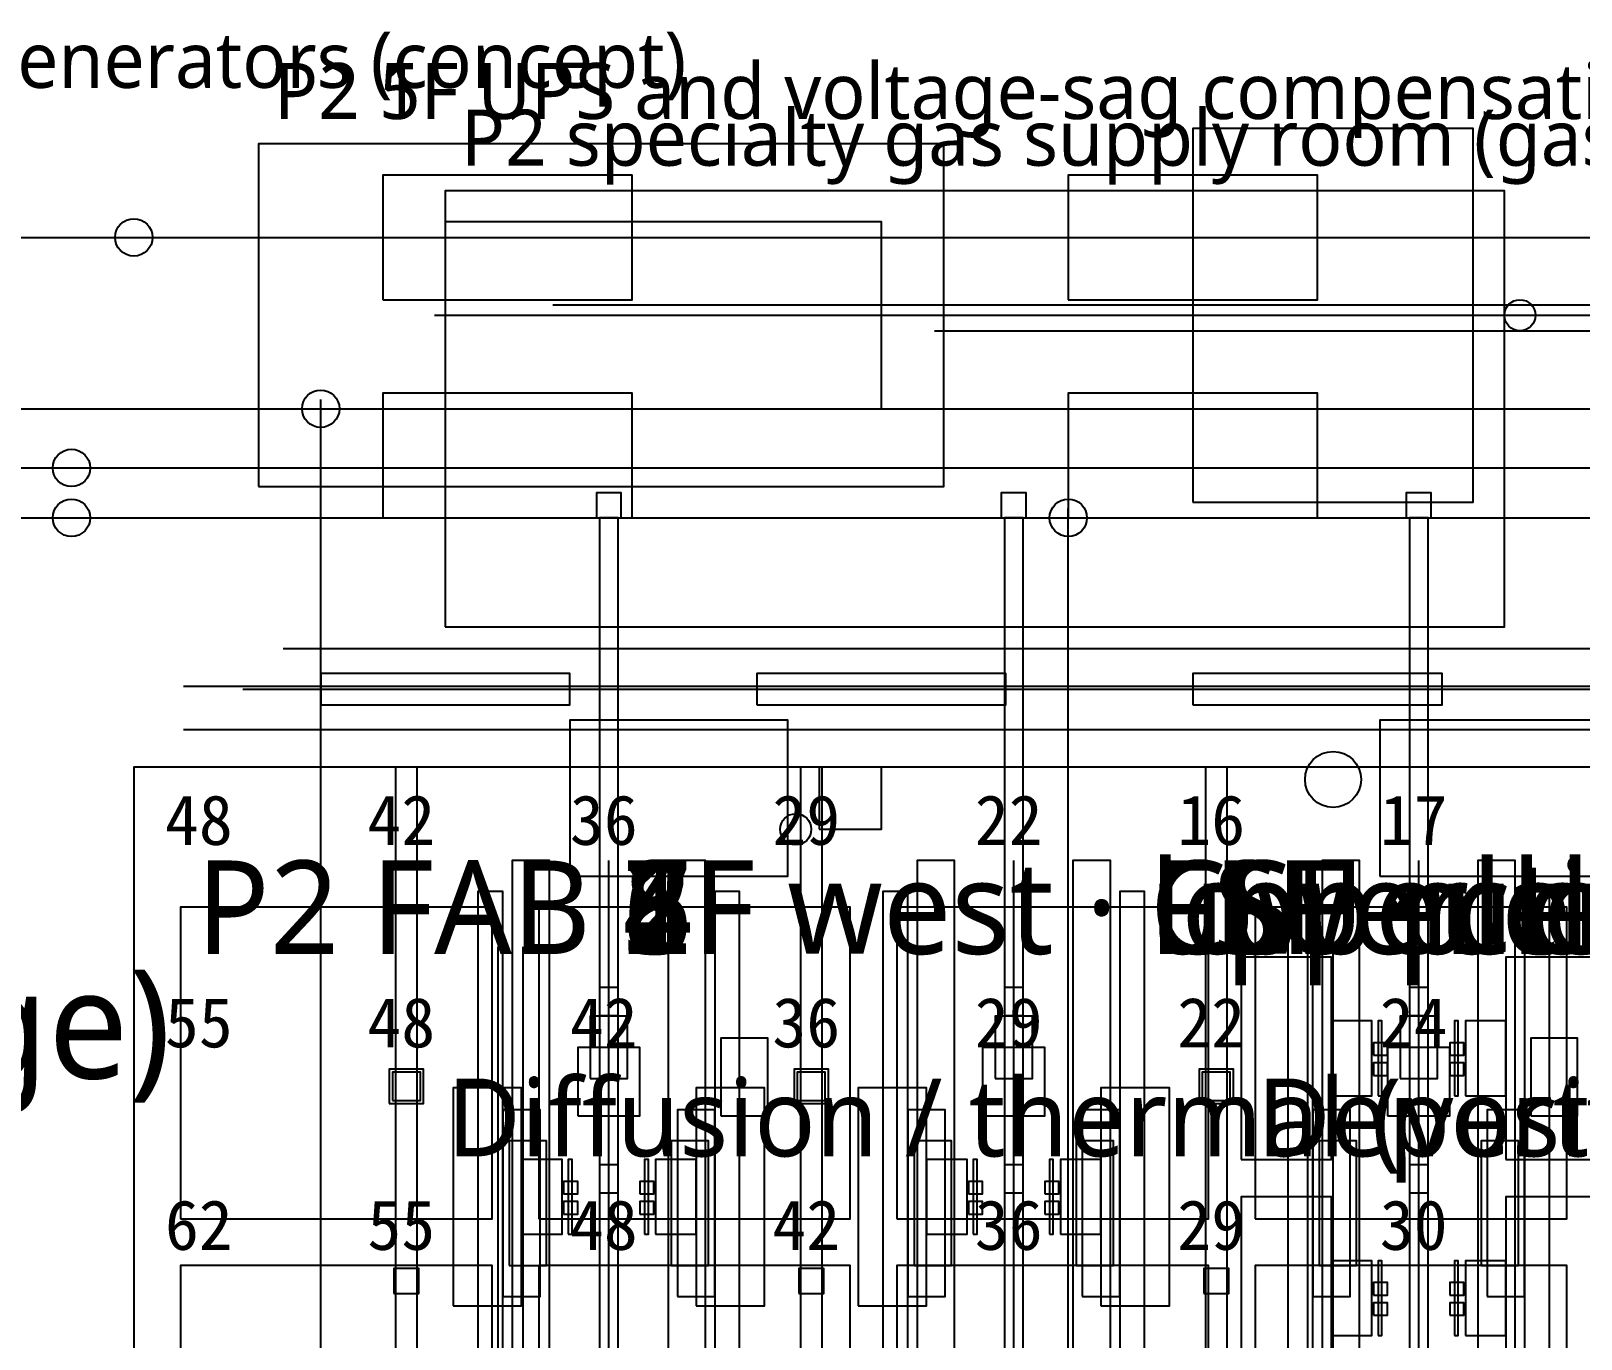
# Model space of a CAD drawing. Header units: metres. Extents: x -1640 to 1560, y -268 to 2338.
# Drawn here: x -286.3 to -236.54, y 1704.64 to 1746.63 of the extents above; entities that cross this region are included whole.
import ezdxf

# ---------------------------------------------------------------- set-up
doc = ezdxf.new("R2010")
doc.units = ezdxf.units.M
for name, color, linetype in [('1F_CHL', 4, 'Continuous'), ('1F_EHS_EXIT_DOOR_CONCEPT', 3, 'Continuous'), ('1F_EHS_EXTINGUISHER_HYDRANT_CABINET_CONCEPT', 1, 'Continuous'), ('1F_ELEC', 6, 'Continuous'), ('1F_PUMP', 2, 'Continuous'), ('1F_SCR', 3, 'Continuous'), ('1F_STRUCT_COLUMN', 8, 'Continuous'), ('1F_SUPPORT', 4, 'Continuous'), ('1F_TEXT', 7, 'Continuous'), ('1F_ZONE', 3, 'Continuous'), ('2F_CSF_LATERAL_RACK_CONCEPT', 9, 'Continuous'), ('2F_EHS_EXIT_DOOR_CONCEPT', 3, 'Continuous'), ('2F_EHS_EXTINGUISHER_HYDRANT_CABINET_CONCEPT', 1, 'Continuous'), ('2F_RFG', 5, 'Continuous'), ('2F_STRUCT_COLUMN', 8, 'Continuous'), ('2F_SUPPORT', 4, 'Continuous'), ('2F_TEXT', 7, 'Continuous'), ('2F_VMB', 6, 'Continuous'), ('2F_ZONE', 3, 'Continuous'), ('3F_CLEANROOM_OVERHEAD_PIPE_DUCT_CONCEPT', 9, 'Continuous'), ('3F_CVD', 3, 'Continuous'), ('3F_DIFF', 4, 'Continuous'), ('3F_EHS_EGRESS_DIST_M', 2, 'Continuous'), ('3F_EHS_EXIT_DOOR_CONCEPT', 3, 'Continuous'), ('3F_EHS_EXTINGUISHER_HYDRANT_CABINET_CONCEPT', 1, 'Continuous'), ('3F_FOUP', 5, 'Continuous'), ('3F_OHT', 9, 'Continuous'), ('3F_OHTV', 1, 'Continuous'), ('3F_STRUCT_COLUMN', 8, 'Continuous'), ('3F_SUPPORT', 4, 'Continuous'), ('3F_TBAR', 6, 'Continuous'), ('3F_TEXT', 7, 'Continuous'), ('3F_ZONE', 3, 'Continuous'), ('4F_DCC', 3, 'Continuous'), ('4F_FFU', 1, 'Continuous'), ('4F_MAU', 2, 'Continuous'), ('4F_STRUCT_PLENUM_TRUSS_CONCEPT', 9, 'Continuous'), ('4F_SUPPORT', 4, 'Continuous'), ('4F_TEXT', 7, 'Continuous'), ('4F_ZONE', 3, 'Continuous'), ('5F_CHL', 4, 'Continuous'), ('5F_EHS_EXIT_DOOR_CONCEPT', 3, 'Continuous'), ('5F_EHS_EXTINGUISHER_HYDRANT_CABINET_CONCEPT', 1, 'Continuous'), ('5F_ELEC', 6, 'Continuous'), ('5F_PUMP', 2, 'Continuous'), ('5F_SCR', 3, 'Continuous'), ('5F_STRUCT_COLUMN', 8, 'Continuous'), ('5F_SUPPORT', 4, 'Continuous'), ('5F_TEXT', 7, 'Continuous'), ('5F_ZONE', 3, 'Continuous'), ('6F_CSF_LATERAL_RACK_CONCEPT', 9, 'Continuous'), ('6F_EHS_EXIT_DOOR_CONCEPT', 3, 'Continuous'), ('6F_EHS_EXTINGUISHER_HYDRANT_CABINET_CONCEPT', 1, 'Continuous'), ('6F_RFG', 5, 'Continuous'), ('6F_STRUCT_COLUMN', 8, 'Continuous'), ('6F_SUPPORT', 4, 'Continuous'), ('6F_TEXT', 7, 'Continuous'), ('6F_VMB', 6, 'Continuous'), ('6F_ZONE', 3, 'Continuous'), ('7F_CLEANROOM_OVERHEAD_PIPE_DUCT_CONCEPT', 9, 'Continuous'), ('7F_CVD', 3, 'Continuous'), ('7F_DIFF', 4, 'Continuous'), ('7F_EHS_EGRESS_DIST_M', 2, 'Continuous'), ('7F_EHS_EXIT_DOOR_CONCEPT', 3, 'Continuous'), ('7F_EHS_EXTINGUISHER_HYDRANT_CABINET_CONCEPT', 1, 'Continuous'), ('7F_FOUP', 5, 'Continuous'), ('7F_OHT', 9, 'Continuous'), ('7F_OHTV', 1, 'Continuous'), ('7F_STRUCT_COLUMN', 8, 'Continuous'), ('7F_SUPPORT', 4, 'Continuous'), ('7F_TBAR', 6, 'Continuous'), ('7F_TEXT', 7, 'Continuous'), ('7F_ZONE', 3, 'Continuous'), ('8F_DCC', 3, 'Continuous'), ('8F_FFU', 1, 'Continuous'), ('8F_MAU', 2, 'Continuous'), ('8F_STRUCT_PLENUM_TRUSS_CONCEPT', 9, 'Continuous'), ('8F_SUPPORT', 4, 'Continuous'), ('8F_TEXT', 7, 'Continuous'), ('8F_ZONE', 3, 'Continuous'), ('EHS_TREATED_EXHAUST', 30, 'Continuous'), ('RF_RSC', 4, 'Continuous'), ('RF_STACK', 2, 'Continuous'), ('TEXT', 7, 'Continuous'), ('UTIL_CHW.R_CONCEPT', 2, 'Continuous'), ('UTIL_CHW.S_CONCEPT', 1, 'Continuous'), ('UTIL_ELEC.EMERG_CONCEPT', 4, 'Continuous'), ('UTIL_ELEC.EMERG_RISER', 4, 'Continuous'), ('UTIL_ELEC.LV_CONCEPT', 2, 'Continuous'), ('UTIL_ELEC.LV_RISER', 2, 'Continuous'), ('UTIL_ELEC.MV_CONCEPT', 1, 'Continuous'), ('UTIL_ELEC.MV_RISER', 1, 'Continuous'), ('UTIL_ELEC.UPS_CONCEPT', 3, 'Continuous'), ('UTIL_EXH.HEAT_CONCEPT', 1, 'Continuous'), ('UTIL_EXH.VOC_CONCEPT', 6, 'Continuous'), ('UTIL_GAS.BULK_CONCEPT', 2, 'Continuous'), ('UTIL_GAS.SPEC_CONCEPT', 3, 'Continuous'), ('UTIL_GAS.SPEC_RISER', 3, 'Continuous'), ('UTIL_HR_CONCEPT', 5, 'Continuous'), ('UTIL_PCW.R_CONCEPT', 1, 'Continuous'), ('UTIL_PCW.S_CONCEPT', 6, 'Continuous'), ('UTIL_PLANT', 2, 'Continuous'), ('UTIL_TEXT', 7, 'Continuous')]:
    doc.layers.add(name, color=color, linetype=linetype)
doc.styles.add('KO', font='malgun.ttf')

msp = doc.modelspace()

# ---------------------------------------------------------------- linework, layer by layer
at = {"layer": '1F_CHL'}
for points in [[(-264.15, 1711.8), (-262.65, 1711.8), (-262.65, 1714.3), (-264.15, 1714.3)], [(-238.15, 1711.8), (-236.65, 1711.8), (-236.65, 1714.3), (-238.15, 1714.3)]]:
    msp.add_lwpolyline(points, close=True, dxfattribs=at)
at = {"layer": '1F_EHS_EXIT_DOOR_CONCEPT'}
msp.add_circle((-244.5, 1722.6), 0.9, dxfattribs=at)
at = {"layer": '1F_EHS_EXTINGUISHER_HYDRANT_CABINET_CONCEPT'}
for centre in [(-238.5, 1737.5), (-261.75, 1721)]:
    msp.add_circle(centre, 0.5, dxfattribs=at)
at = {"layer": '1F_ELEC'}
for points in [[(-275, 1738), (-267, 1738), (-267, 1742), (-275, 1742)], [(-253, 1738), (-245, 1738), (-245, 1742), (-253, 1742)], [(-275, 1731), (-267, 1731), (-267, 1735), (-275, 1735)], [(-253, 1731), (-245, 1731), (-245, 1735), (-253, 1735)]]:
    msp.add_lwpolyline(points, close=True, dxfattribs=at)
at = {"layer": '1F_PUMP'}
for points in [[(-270.95, 1707), (-269.75, 1707), (-269.75, 1711), (-270.95, 1711)], [(-265.75, 1707), (-264.55, 1707), (-264.55, 1711), (-265.75, 1711)], [(-257.95, 1707), (-256.75, 1707), (-256.75, 1711), (-257.95, 1711)], [(-252.75, 1707), (-251.55, 1707), (-251.55, 1711), (-252.75, 1711)], [(-244.95, 1707), (-243.75, 1707), (-243.75, 1711), (-244.95, 1711)], [(-239.75, 1707), (-238.55, 1707), (-238.55, 1711), (-239.75, 1711)]]:
    msp.add_lwpolyline(points, close=True, dxfattribs=at)
at = {"layer": '1F_SCR'}
for points in [[(-268.75, 1711.8), (-266.75, 1711.8), (-266.75, 1714), (-268.75, 1714)], [(-255.75, 1711.8), (-253.75, 1711.8), (-253.75, 1714), (-255.75, 1714)], [(-242.75, 1711.8), (-240.75, 1711.8), (-240.75, 1714), (-242.75, 1714)]]:
    msp.add_lwpolyline(points, close=True, dxfattribs=at)
at = {"layer": '1F_STRUCT_COLUMN'}
for points in [[(-274.8, 1712.2), (-273.7, 1712.2), (-273.7, 1713.3), (-274.8, 1713.3)], [(-261.8, 1712.2), (-260.7, 1712.2), (-260.7, 1713.3), (-261.8, 1713.3)], [(-248.8, 1712.2), (-247.7, 1712.2), (-247.7, 1713.3), (-248.8, 1713.3)]]:
    msp.add_lwpolyline(points, close=True, dxfattribs=at)
at = {"layer": '1F_SUPPORT'}
msp.add_lwpolyline([(-249, 1731.5), (-240, 1731.5), (-240, 1743.5), (-249, 1743.5)], close=True, dxfattribs=at)
at = {"layer": '1F_ZONE'}
msp.add_lwpolyline([(-283, 1569), (-57.5, 1569), (-57.5, 1723), (-283, 1723)], close=True, dxfattribs=at)
at = {"layer": '2F_CSF_LATERAL_RACK_CONCEPT'}
for points in [[(-271.95, 1573), (-271.15, 1573), (-271.15, 1719), (-271.95, 1719)], [(-264.35, 1573), (-263.55, 1573), (-263.55, 1719), (-264.35, 1719)], [(-258.95, 1573), (-258.15, 1573), (-258.15, 1719), (-258.95, 1719)], [(-251.35, 1573), (-250.55, 1573), (-250.55, 1719), (-251.35, 1719)], [(-245.95, 1573), (-245.15, 1573), (-245.15, 1719), (-245.95, 1719)], [(-238.35, 1573), (-237.55, 1573), (-237.55, 1719), (-238.35, 1719)]]:
    msp.add_lwpolyline(points, close=True, dxfattribs=at)
at = {"layer": '2F_EHS_EXIT_DOOR_CONCEPT'}
msp.add_circle((-244.5, 1722.6), 0.9, dxfattribs=at)
at = {"layer": '2F_EHS_EXTINGUISHER_HYDRANT_CABINET_CONCEPT'}
msp.add_circle((-238.5, 1737.5), 0.5, dxfattribs=at)
at = {"layer": '2F_RFG'}
for points in [[(-271.15, 1706), (-269.95, 1706), (-269.95, 1712), (-271.15, 1712)], [(-265.55, 1706), (-264.35, 1706), (-264.35, 1712), (-265.55, 1712)], [(-258.15, 1706), (-256.95, 1706), (-256.95, 1712), (-258.15, 1712)], [(-252.55, 1706), (-251.35, 1706), (-251.35, 1712), (-252.55, 1712)], [(-245.15, 1706), (-243.95, 1706), (-243.95, 1712), (-245.15, 1712)], [(-239.55, 1706), (-238.35, 1706), (-238.35, 1712), (-239.55, 1712)]]:
    msp.add_lwpolyline(points, close=True, dxfattribs=at)
at = {"layer": '2F_STRUCT_COLUMN'}
for points in [[(-274.7, 1712.3), (-273.8, 1712.3), (-273.8, 1713.2), (-274.7, 1713.2)], [(-261.7, 1712.3), (-260.8, 1712.3), (-260.8, 1713.2), (-261.7, 1713.2)], [(-248.7, 1712.3), (-247.8, 1712.3), (-247.8, 1713.2), (-248.7, 1713.2)]]:
    msp.add_lwpolyline(points, close=True, dxfattribs=at)
at = {"layer": '2F_SUPPORT'}
msp.add_lwpolyline([(-249, 1731.5), (-240, 1731.5), (-240, 1743.5), (-249, 1743.5)], close=True, dxfattribs=at)
at = {"layer": '2F_VMB'}
for points in [[(-268.35, 1713), (-267.15, 1713), (-267.15, 1715), (-268.35, 1715)], [(-255.35, 1713), (-254.15, 1713), (-254.15, 1715), (-255.35, 1715)], [(-242.35, 1713), (-241.15, 1713), (-241.15, 1715), (-242.35, 1715)]]:
    msp.add_lwpolyline(points, close=True, dxfattribs=at)
at = {"layer": '2F_ZONE'}
msp.add_lwpolyline([(-283, 1569), (-57.5, 1569), (-57.5, 1723), (-283, 1723)], close=True, dxfattribs=at)
at = {"layer": '3F_CLEANROOM_OVERHEAD_PIPE_DUCT_CONCEPT'}
for points in [[(-270.85, 1572), (-269.65, 1572), (-269.65, 1720), (-270.85, 1720)], [(-265.85, 1572), (-264.65, 1572), (-264.65, 1720), (-265.85, 1720)], [(-257.85, 1572), (-256.65, 1572), (-256.65, 1720), (-257.85, 1720)], [(-252.85, 1572), (-251.65, 1572), (-251.65, 1720), (-252.85, 1720)], [(-244.85, 1572), (-243.65, 1572), (-243.65, 1720), (-244.85, 1720)], [(-239.85, 1572), (-238.65, 1572), (-238.65, 1720), (-239.85, 1720)]]:
    msp.add_lwpolyline(points, close=True, dxfattribs=at)
at = {"layer": '3F_CVD'}
for points in [[(-247.45, 1710.4), (-244.55, 1710.4), (-244.55, 1716.9), (-247.45, 1716.9)], [(-238.95, 1710.4), (-236.05, 1710.4), (-236.05, 1716.9), (-238.95, 1716.9)], [(-244.55, 1712.45), (-243.25, 1712.45), (-243.25, 1714.85), (-244.55, 1714.85)], [(-240.25, 1712.45), (-238.95, 1712.45), (-238.95, 1714.85), (-240.25, 1714.85)], [(-247.45, 1702.7), (-244.55, 1702.7), (-244.55, 1709.2), (-247.45, 1709.2)], [(-238.95, 1702.7), (-236.05, 1702.7), (-236.05, 1709.2), (-238.95, 1709.2)], [(-244.55, 1704.75), (-243.25, 1704.75), (-243.25, 1707.15), (-244.55, 1707.15)], [(-240.25, 1704.75), (-238.95, 1704.75), (-238.95, 1707.15), (-240.25, 1707.15)]]:
    msp.add_lwpolyline(points, close=True, dxfattribs=at)
at = {"layer": '3F_DIFF'}
for points in [[(-272.75, 1705.7), (-270.55, 1705.7), (-270.55, 1712.7), (-272.75, 1712.7)], [(-264.95, 1705.7), (-262.75, 1705.7), (-262.75, 1712.7), (-264.95, 1712.7)], [(-259.75, 1705.7), (-257.55, 1705.7), (-257.55, 1712.7), (-259.75, 1712.7)], [(-251.95, 1705.7), (-249.75, 1705.7), (-249.75, 1712.7), (-251.95, 1712.7)], [(-270.55, 1708), (-269.25, 1708), (-269.25, 1710.4), (-270.55, 1710.4)], [(-266.25, 1708), (-264.95, 1708), (-264.95, 1710.4), (-266.25, 1710.4)], [(-257.55, 1708), (-256.25, 1708), (-256.25, 1710.4), (-257.55, 1710.4)], [(-253.25, 1708), (-251.95, 1708), (-251.95, 1710.4), (-253.25, 1710.4)]]:
    msp.add_lwpolyline(points, close=True, dxfattribs=at)
at = {"layer": '3F_EHS_EXIT_DOOR_CONCEPT'}
msp.add_circle((-244.5, 1722.6), 0.9, dxfattribs=at)
at = {"layer": '3F_EHS_EXTINGUISHER_HYDRANT_CABINET_CONCEPT'}
msp.add_circle((-238.5, 1737.5), 0.5, dxfattribs=at)
at = {"layer": '3F_FOUP'}
for points in [[(-243.2, 1713.75), (-242.75, 1713.75), (-242.75, 1714.15), (-243.2, 1714.15)], [(-240.75, 1713.75), (-240.3, 1713.75), (-240.3, 1714.15), (-240.75, 1714.15)], [(-243.2, 1713.1), (-242.75, 1713.1), (-242.75, 1713.5), (-243.2, 1713.5)], [(-240.75, 1713.1), (-240.3, 1713.1), (-240.3, 1713.5), (-240.75, 1713.5)], [(-269.2, 1709.3), (-268.75, 1709.3), (-268.75, 1709.7), (-269.2, 1709.7)], [(-266.75, 1709.3), (-266.3, 1709.3), (-266.3, 1709.7), (-266.75, 1709.7)], [(-256.2, 1709.3), (-255.75, 1709.3), (-255.75, 1709.7), (-256.2, 1709.7)], [(-253.75, 1709.3), (-253.3, 1709.3), (-253.3, 1709.7), (-253.75, 1709.7)], [(-269.2, 1708.65), (-268.75, 1708.65), (-268.75, 1709.05), (-269.2, 1709.05)], [(-266.75, 1708.65), (-266.3, 1708.65), (-266.3, 1709.05), (-266.75, 1709.05)], [(-256.2, 1708.65), (-255.75, 1708.65), (-255.75, 1709.05), (-256.2, 1709.05)], [(-253.75, 1708.65), (-253.3, 1708.65), (-253.3, 1709.05), (-253.75, 1709.05)], [(-243.2, 1706.05), (-242.75, 1706.05), (-242.75, 1706.45), (-243.2, 1706.45)], [(-240.75, 1706.05), (-240.3, 1706.05), (-240.3, 1706.45), (-240.75, 1706.45)], [(-243.2, 1705.4), (-242.75, 1705.4), (-242.75, 1705.8), (-243.2, 1705.8)], [(-240.75, 1705.4), (-240.3, 1705.4), (-240.3, 1705.8), (-240.75, 1705.8)]]:
    msp.add_lwpolyline(points, close=True, dxfattribs=at)
at = {"layer": '3F_OHT'}
for p, q in [((-267.75, 1650), (-267.75, 1720)), ((-254.75, 1650), (-254.75, 1720)), ((-241.75, 1650), (-241.75, 1720))]:
    msp.add_line(p, q, dxfattribs=at)
at = {"layer": '3F_OHTV'}
for points in [[(-268.05, 1715.02), (-267.45, 1715.02), (-267.45, 1715.92), (-268.05, 1715.92)], [(-255.05, 1715.02), (-254.45, 1715.02), (-254.45, 1715.92), (-255.05, 1715.92)], [(-242.05, 1715.02), (-241.45, 1715.02), (-241.45, 1715.92), (-242.05, 1715.92)], [(-268.05, 1709.33), (-267.45, 1709.33), (-267.45, 1710.23), (-268.05, 1710.23)], [(-255.05, 1709.33), (-254.45, 1709.33), (-254.45, 1710.23), (-255.05, 1710.23)], [(-242.05, 1709.33), (-241.45, 1709.33), (-241.45, 1710.23), (-242.05, 1710.23)]]:
    msp.add_lwpolyline(points, close=True, dxfattribs=at)
at = {"layer": '3F_STRUCT_COLUMN'}
for points in [[(-274.65, 1706.1), (-273.85, 1706.1), (-273.85, 1706.9), (-274.65, 1706.9)], [(-261.65, 1706.1), (-260.85, 1706.1), (-260.85, 1706.9), (-261.65, 1706.9)], [(-248.65, 1706.1), (-247.85, 1706.1), (-247.85, 1706.9), (-248.65, 1706.9)]]:
    msp.add_lwpolyline(points, close=True, dxfattribs=at)
at = {"layer": '3F_SUPPORT'}
msp.add_lwpolyline([(-249, 1731.5), (-240, 1731.5), (-240, 1743.5), (-249, 1743.5)], close=True, dxfattribs=at)
at = {"layer": '3F_TBAR'}
for points in [[(-243.05, 1712.45), (-242.93, 1712.45), (-242.93, 1714.85), (-243.05, 1714.85)], [(-240.6, 1712.45), (-240.48, 1712.45), (-240.48, 1714.85), (-240.6, 1714.85)], [(-269.05, 1708), (-268.93, 1708), (-268.93, 1710.4), (-269.05, 1710.4)], [(-266.6, 1708), (-266.48, 1708), (-266.48, 1710.4), (-266.6, 1710.4)], [(-256.05, 1708), (-255.93, 1708), (-255.93, 1710.4), (-256.05, 1710.4)], [(-253.6, 1708), (-253.48, 1708), (-253.48, 1710.4), (-253.6, 1710.4)], [(-243.05, 1704.75), (-242.93, 1704.75), (-242.93, 1707.15), (-243.05, 1707.15)], [(-240.6, 1704.75), (-240.48, 1704.75), (-240.48, 1707.15), (-240.6, 1707.15)]]:
    msp.add_lwpolyline(points, close=True, dxfattribs=at)
at = {"layer": '3F_ZONE'}
msp.add_lwpolyline([(-283, 1569), (-57.5, 1569), (-57.5, 1723), (-283, 1723)], close=True, dxfattribs=at)
at = {"layer": '4F_DCC'}
for points in [[(-277, 1725), (-269, 1725), (-269, 1726), (-277, 1726)], [(-263, 1725), (-255, 1725), (-255, 1726), (-263, 1726)], [(-249, 1725), (-241, 1725), (-241, 1726), (-249, 1726)]]:
    msp.add_lwpolyline(points, close=True, dxfattribs=at)
at = {"layer": '4F_FFU'}
for points in [[(-281.5, 1708.5), (-271.5, 1708.5), (-271.5, 1718.5), (-281.5, 1718.5)], [(-270, 1708.5), (-260, 1708.5), (-260, 1718.5), (-270, 1718.5)], [(-258.5, 1708.5), (-248.5, 1708.5), (-248.5, 1718.5), (-258.5, 1718.5)], [(-247, 1708.5), (-237, 1708.5), (-237, 1718.5), (-247, 1718.5)], [(-281.5, 1697), (-271.5, 1697), (-271.5, 1707), (-281.5, 1707)], [(-270, 1697), (-260, 1697), (-260, 1707), (-270, 1707)], [(-258.5, 1697), (-248.5, 1697), (-248.5, 1707), (-258.5, 1707)], [(-247, 1697), (-237, 1697), (-237, 1707), (-247, 1707)]]:
    msp.add_lwpolyline(points, close=True, dxfattribs=at)
at = {"layer": '4F_MAU'}
msp.add_lwpolyline([(-273, 1734.5), (-259, 1734.5), (-259, 1740.5), (-273, 1740.5)], close=True, dxfattribs=at)
at = {"layer": '4F_STRUCT_PLENUM_TRUSS_CONCEPT'}
for points in [[(-274.6, 1569), (-273.9, 1569), (-273.9, 1723), (-274.6, 1723)], [(-261.6, 1569), (-260.9, 1569), (-260.9, 1723), (-261.6, 1723)], [(-248.6, 1569), (-247.9, 1569), (-247.9, 1723), (-248.6, 1723)]]:
    msp.add_lwpolyline(points, close=True, dxfattribs=at)
at = {"layer": '4F_SUPPORT'}
msp.add_lwpolyline([(-249, 1731.5), (-240, 1731.5), (-240, 1743.5), (-249, 1743.5)], close=True, dxfattribs=at)
at = {"layer": '4F_ZONE'}
msp.add_lwpolyline([(-283, 1569), (-57.5, 1569), (-57.5, 1723), (-283, 1723)], close=True, dxfattribs=at)
at = {"layer": '5F_CHL'}
for points in [[(-264.15, 1711.8), (-262.65, 1711.8), (-262.65, 1714.3), (-264.15, 1714.3)], [(-238.15, 1711.8), (-236.65, 1711.8), (-236.65, 1714.3), (-238.15, 1714.3)]]:
    msp.add_lwpolyline(points, close=True, dxfattribs=at)
at = {"layer": '5F_EHS_EXIT_DOOR_CONCEPT'}
msp.add_circle((-244.5, 1722.6), 0.9, dxfattribs=at)
at = {"layer": '5F_EHS_EXTINGUISHER_HYDRANT_CABINET_CONCEPT'}
for centre in [(-238.5, 1737.5), (-261.75, 1721)]:
    msp.add_circle(centre, 0.5, dxfattribs=at)
at = {"layer": '5F_ELEC'}
for points in [[(-275, 1738), (-267, 1738), (-267, 1742), (-275, 1742)], [(-253, 1738), (-245, 1738), (-245, 1742), (-253, 1742)], [(-275, 1731), (-267, 1731), (-267, 1735), (-275, 1735)], [(-253, 1731), (-245, 1731), (-245, 1735), (-253, 1735)]]:
    msp.add_lwpolyline(points, close=True, dxfattribs=at)
at = {"layer": '5F_PUMP'}
for points in [[(-270.95, 1707), (-269.75, 1707), (-269.75, 1711), (-270.95, 1711)], [(-265.75, 1707), (-264.55, 1707), (-264.55, 1711), (-265.75, 1711)], [(-257.95, 1707), (-256.75, 1707), (-256.75, 1711), (-257.95, 1711)], [(-252.75, 1707), (-251.55, 1707), (-251.55, 1711), (-252.75, 1711)], [(-244.95, 1707), (-243.75, 1707), (-243.75, 1711), (-244.95, 1711)], [(-239.75, 1707), (-238.55, 1707), (-238.55, 1711), (-239.75, 1711)]]:
    msp.add_lwpolyline(points, close=True, dxfattribs=at)
at = {"layer": '5F_SCR'}
for points in [[(-268.75, 1711.8), (-266.75, 1711.8), (-266.75, 1714), (-268.75, 1714)], [(-255.75, 1711.8), (-253.75, 1711.8), (-253.75, 1714), (-255.75, 1714)], [(-242.75, 1711.8), (-240.75, 1711.8), (-240.75, 1714), (-242.75, 1714)]]:
    msp.add_lwpolyline(points, close=True, dxfattribs=at)
at = {"layer": '5F_STRUCT_COLUMN'}
for points in [[(-274.8, 1712.2), (-273.7, 1712.2), (-273.7, 1713.3), (-274.8, 1713.3)], [(-261.8, 1712.2), (-260.7, 1712.2), (-260.7, 1713.3), (-261.8, 1713.3)], [(-248.8, 1712.2), (-247.7, 1712.2), (-247.7, 1713.3), (-248.8, 1713.3)]]:
    msp.add_lwpolyline(points, close=True, dxfattribs=at)
at = {"layer": '5F_SUPPORT'}
msp.add_lwpolyline([(-249, 1731.5), (-240, 1731.5), (-240, 1743.5), (-249, 1743.5)], close=True, dxfattribs=at)
at = {"layer": '5F_ZONE'}
msp.add_lwpolyline([(-283, 1569), (-57.5, 1569), (-57.5, 1723), (-283, 1723)], close=True, dxfattribs=at)
at = {"layer": '6F_CSF_LATERAL_RACK_CONCEPT'}
for points in [[(-271.95, 1573), (-271.15, 1573), (-271.15, 1719), (-271.95, 1719)], [(-264.35, 1573), (-263.55, 1573), (-263.55, 1719), (-264.35, 1719)], [(-258.95, 1573), (-258.15, 1573), (-258.15, 1719), (-258.95, 1719)], [(-251.35, 1573), (-250.55, 1573), (-250.55, 1719), (-251.35, 1719)], [(-245.95, 1573), (-245.15, 1573), (-245.15, 1719), (-245.95, 1719)], [(-238.35, 1573), (-237.55, 1573), (-237.55, 1719), (-238.35, 1719)]]:
    msp.add_lwpolyline(points, close=True, dxfattribs=at)
at = {"layer": '6F_EHS_EXIT_DOOR_CONCEPT'}
msp.add_circle((-244.5, 1722.6), 0.9, dxfattribs=at)
at = {"layer": '6F_EHS_EXTINGUISHER_HYDRANT_CABINET_CONCEPT'}
msp.add_circle((-238.5, 1737.5), 0.5, dxfattribs=at)
at = {"layer": '6F_RFG'}
for points in [[(-271.15, 1706), (-269.95, 1706), (-269.95, 1712), (-271.15, 1712)], [(-265.55, 1706), (-264.35, 1706), (-264.35, 1712), (-265.55, 1712)], [(-258.15, 1706), (-256.95, 1706), (-256.95, 1712), (-258.15, 1712)], [(-252.55, 1706), (-251.35, 1706), (-251.35, 1712), (-252.55, 1712)], [(-245.15, 1706), (-243.95, 1706), (-243.95, 1712), (-245.15, 1712)], [(-239.55, 1706), (-238.35, 1706), (-238.35, 1712), (-239.55, 1712)]]:
    msp.add_lwpolyline(points, close=True, dxfattribs=at)
at = {"layer": '6F_STRUCT_COLUMN'}
for points in [[(-274.7, 1712.3), (-273.8, 1712.3), (-273.8, 1713.2), (-274.7, 1713.2)], [(-261.7, 1712.3), (-260.8, 1712.3), (-260.8, 1713.2), (-261.7, 1713.2)], [(-248.7, 1712.3), (-247.8, 1712.3), (-247.8, 1713.2), (-248.7, 1713.2)]]:
    msp.add_lwpolyline(points, close=True, dxfattribs=at)
at = {"layer": '6F_SUPPORT'}
msp.add_lwpolyline([(-249, 1731.5), (-240, 1731.5), (-240, 1743.5), (-249, 1743.5)], close=True, dxfattribs=at)
at = {"layer": '6F_VMB'}
for points in [[(-268.35, 1713), (-267.15, 1713), (-267.15, 1715), (-268.35, 1715)], [(-255.35, 1713), (-254.15, 1713), (-254.15, 1715), (-255.35, 1715)], [(-242.35, 1713), (-241.15, 1713), (-241.15, 1715), (-242.35, 1715)]]:
    msp.add_lwpolyline(points, close=True, dxfattribs=at)
at = {"layer": '6F_ZONE'}
msp.add_lwpolyline([(-283, 1569), (-57.5, 1569), (-57.5, 1723), (-283, 1723)], close=True, dxfattribs=at)
at = {"layer": '7F_CLEANROOM_OVERHEAD_PIPE_DUCT_CONCEPT'}
for points in [[(-270.85, 1572), (-269.65, 1572), (-269.65, 1720), (-270.85, 1720)], [(-265.85, 1572), (-264.65, 1572), (-264.65, 1720), (-265.85, 1720)], [(-257.85, 1572), (-256.65, 1572), (-256.65, 1720), (-257.85, 1720)], [(-252.85, 1572), (-251.65, 1572), (-251.65, 1720), (-252.85, 1720)], [(-244.85, 1572), (-243.65, 1572), (-243.65, 1720), (-244.85, 1720)], [(-239.85, 1572), (-238.65, 1572), (-238.65, 1720), (-239.85, 1720)]]:
    msp.add_lwpolyline(points, close=True, dxfattribs=at)
at = {"layer": '7F_CVD'}
for points in [[(-247.45, 1710.4), (-244.55, 1710.4), (-244.55, 1716.9), (-247.45, 1716.9)], [(-238.95, 1710.4), (-236.05, 1710.4), (-236.05, 1716.9), (-238.95, 1716.9)], [(-244.55, 1712.45), (-243.25, 1712.45), (-243.25, 1714.85), (-244.55, 1714.85)], [(-240.25, 1712.45), (-238.95, 1712.45), (-238.95, 1714.85), (-240.25, 1714.85)], [(-247.45, 1702.7), (-244.55, 1702.7), (-244.55, 1709.2), (-247.45, 1709.2)], [(-238.95, 1702.7), (-236.05, 1702.7), (-236.05, 1709.2), (-238.95, 1709.2)], [(-244.55, 1704.75), (-243.25, 1704.75), (-243.25, 1707.15), (-244.55, 1707.15)], [(-240.25, 1704.75), (-238.95, 1704.75), (-238.95, 1707.15), (-240.25, 1707.15)]]:
    msp.add_lwpolyline(points, close=True, dxfattribs=at)
at = {"layer": '7F_DIFF'}
for points in [[(-272.75, 1705.7), (-270.55, 1705.7), (-270.55, 1712.7), (-272.75, 1712.7)], [(-264.95, 1705.7), (-262.75, 1705.7), (-262.75, 1712.7), (-264.95, 1712.7)], [(-259.75, 1705.7), (-257.55, 1705.7), (-257.55, 1712.7), (-259.75, 1712.7)], [(-251.95, 1705.7), (-249.75, 1705.7), (-249.75, 1712.7), (-251.95, 1712.7)], [(-270.55, 1708), (-269.25, 1708), (-269.25, 1710.4), (-270.55, 1710.4)], [(-266.25, 1708), (-264.95, 1708), (-264.95, 1710.4), (-266.25, 1710.4)], [(-257.55, 1708), (-256.25, 1708), (-256.25, 1710.4), (-257.55, 1710.4)], [(-253.25, 1708), (-251.95, 1708), (-251.95, 1710.4), (-253.25, 1710.4)]]:
    msp.add_lwpolyline(points, close=True, dxfattribs=at)
at = {"layer": '7F_EHS_EXIT_DOOR_CONCEPT'}
msp.add_circle((-244.5, 1722.6), 0.9, dxfattribs=at)
at = {"layer": '7F_EHS_EXTINGUISHER_HYDRANT_CABINET_CONCEPT'}
msp.add_circle((-238.5, 1737.5), 0.5, dxfattribs=at)
at = {"layer": '7F_FOUP'}
for points in [[(-243.2, 1713.75), (-242.75, 1713.75), (-242.75, 1714.15), (-243.2, 1714.15)], [(-240.75, 1713.75), (-240.3, 1713.75), (-240.3, 1714.15), (-240.75, 1714.15)], [(-243.2, 1713.1), (-242.75, 1713.1), (-242.75, 1713.5), (-243.2, 1713.5)], [(-240.75, 1713.1), (-240.3, 1713.1), (-240.3, 1713.5), (-240.75, 1713.5)], [(-269.2, 1709.3), (-268.75, 1709.3), (-268.75, 1709.7), (-269.2, 1709.7)], [(-266.75, 1709.3), (-266.3, 1709.3), (-266.3, 1709.7), (-266.75, 1709.7)], [(-256.2, 1709.3), (-255.75, 1709.3), (-255.75, 1709.7), (-256.2, 1709.7)], [(-253.75, 1709.3), (-253.3, 1709.3), (-253.3, 1709.7), (-253.75, 1709.7)], [(-269.2, 1708.65), (-268.75, 1708.65), (-268.75, 1709.05), (-269.2, 1709.05)], [(-266.75, 1708.65), (-266.3, 1708.65), (-266.3, 1709.05), (-266.75, 1709.05)], [(-256.2, 1708.65), (-255.75, 1708.65), (-255.75, 1709.05), (-256.2, 1709.05)], [(-253.75, 1708.65), (-253.3, 1708.65), (-253.3, 1709.05), (-253.75, 1709.05)], [(-243.2, 1706.05), (-242.75, 1706.05), (-242.75, 1706.45), (-243.2, 1706.45)], [(-240.75, 1706.05), (-240.3, 1706.05), (-240.3, 1706.45), (-240.75, 1706.45)], [(-243.2, 1705.4), (-242.75, 1705.4), (-242.75, 1705.8), (-243.2, 1705.8)], [(-240.75, 1705.4), (-240.3, 1705.4), (-240.3, 1705.8), (-240.75, 1705.8)]]:
    msp.add_lwpolyline(points, close=True, dxfattribs=at)
at = {"layer": '7F_OHT'}
for p, q in [((-267.75, 1650), (-267.75, 1720)), ((-254.75, 1650), (-254.75, 1720)), ((-241.75, 1650), (-241.75, 1720))]:
    msp.add_line(p, q, dxfattribs=at)
at = {"layer": '7F_OHTV'}
for points in [[(-268.05, 1715.02), (-267.45, 1715.02), (-267.45, 1715.92), (-268.05, 1715.92)], [(-255.05, 1715.02), (-254.45, 1715.02), (-254.45, 1715.92), (-255.05, 1715.92)], [(-242.05, 1715.02), (-241.45, 1715.02), (-241.45, 1715.92), (-242.05, 1715.92)], [(-268.05, 1709.33), (-267.45, 1709.33), (-267.45, 1710.23), (-268.05, 1710.23)], [(-255.05, 1709.33), (-254.45, 1709.33), (-254.45, 1710.23), (-255.05, 1710.23)], [(-242.05, 1709.33), (-241.45, 1709.33), (-241.45, 1710.23), (-242.05, 1710.23)]]:
    msp.add_lwpolyline(points, close=True, dxfattribs=at)
at = {"layer": '7F_STRUCT_COLUMN'}
for points in [[(-274.65, 1706.1), (-273.85, 1706.1), (-273.85, 1706.9), (-274.65, 1706.9)], [(-261.65, 1706.1), (-260.85, 1706.1), (-260.85, 1706.9), (-261.65, 1706.9)], [(-248.65, 1706.1), (-247.85, 1706.1), (-247.85, 1706.9), (-248.65, 1706.9)]]:
    msp.add_lwpolyline(points, close=True, dxfattribs=at)
at = {"layer": '7F_SUPPORT'}
msp.add_lwpolyline([(-249, 1731.5), (-240, 1731.5), (-240, 1743.5), (-249, 1743.5)], close=True, dxfattribs=at)
at = {"layer": '7F_TBAR'}
for points in [[(-243.05, 1712.45), (-242.93, 1712.45), (-242.93, 1714.85), (-243.05, 1714.85)], [(-240.6, 1712.45), (-240.48, 1712.45), (-240.48, 1714.85), (-240.6, 1714.85)], [(-269.05, 1708), (-268.93, 1708), (-268.93, 1710.4), (-269.05, 1710.4)], [(-266.6, 1708), (-266.48, 1708), (-266.48, 1710.4), (-266.6, 1710.4)], [(-256.05, 1708), (-255.93, 1708), (-255.93, 1710.4), (-256.05, 1710.4)], [(-253.6, 1708), (-253.48, 1708), (-253.48, 1710.4), (-253.6, 1710.4)], [(-243.05, 1704.75), (-242.93, 1704.75), (-242.93, 1707.15), (-243.05, 1707.15)], [(-240.6, 1704.75), (-240.48, 1704.75), (-240.48, 1707.15), (-240.6, 1707.15)]]:
    msp.add_lwpolyline(points, close=True, dxfattribs=at)
at = {"layer": '7F_ZONE'}
msp.add_lwpolyline([(-283, 1569), (-57.5, 1569), (-57.5, 1723), (-283, 1723)], close=True, dxfattribs=at)
at = {"layer": '8F_DCC'}
for points in [[(-277, 1725), (-269, 1725), (-269, 1726), (-277, 1726)], [(-263, 1725), (-255, 1725), (-255, 1726), (-263, 1726)], [(-249, 1725), (-241, 1725), (-241, 1726), (-249, 1726)]]:
    msp.add_lwpolyline(points, close=True, dxfattribs=at)
at = {"layer": '8F_FFU'}
for points in [[(-281.5, 1708.5), (-271.5, 1708.5), (-271.5, 1718.5), (-281.5, 1718.5)], [(-270, 1708.5), (-260, 1708.5), (-260, 1718.5), (-270, 1718.5)], [(-258.5, 1708.5), (-248.5, 1708.5), (-248.5, 1718.5), (-258.5, 1718.5)], [(-247, 1708.5), (-237, 1708.5), (-237, 1718.5), (-247, 1718.5)], [(-281.5, 1697), (-271.5, 1697), (-271.5, 1707), (-281.5, 1707)], [(-270, 1697), (-260, 1697), (-260, 1707), (-270, 1707)], [(-258.5, 1697), (-248.5, 1697), (-248.5, 1707), (-258.5, 1707)], [(-247, 1697), (-237, 1697), (-237, 1707), (-247, 1707)]]:
    msp.add_lwpolyline(points, close=True, dxfattribs=at)
at = {"layer": '8F_MAU'}
msp.add_lwpolyline([(-273, 1734.5), (-259, 1734.5), (-259, 1740.5), (-273, 1740.5)], close=True, dxfattribs=at)
at = {"layer": '8F_STRUCT_PLENUM_TRUSS_CONCEPT'}
for points in [[(-274.6, 1569), (-273.9, 1569), (-273.9, 1723), (-274.6, 1723)], [(-261.6, 1569), (-260.9, 1569), (-260.9, 1723), (-261.6, 1723)], [(-248.6, 1569), (-247.9, 1569), (-247.9, 1723), (-248.6, 1723)]]:
    msp.add_lwpolyline(points, close=True, dxfattribs=at)
at = {"layer": '8F_SUPPORT'}
msp.add_lwpolyline([(-249, 1731.5), (-240, 1731.5), (-240, 1743.5), (-249, 1743.5)], close=True, dxfattribs=at)
at = {"layer": '8F_ZONE'}
msp.add_lwpolyline([(-283, 1569), (-57.5, 1569), (-57.5, 1723), (-283, 1723)], close=True, dxfattribs=at)
at = {"layer": 'EHS_TREATED_EXHAUST'}
for points in [[(-268.15, 1731), (-267.35, 1731), (-267.35, 1731.8), (-268.15, 1731.8)], [(-268.15, 1731), (-267.35, 1731), (-267.35, 1731.8), (-268.15, 1731.8)], [(-255.15, 1731), (-254.35, 1731), (-254.35, 1731.8), (-255.15, 1731.8)], [(-255.15, 1731), (-254.35, 1731), (-254.35, 1731.8), (-255.15, 1731.8)], [(-242.15, 1731), (-241.35, 1731), (-241.35, 1731.8), (-242.15, 1731.8)], [(-242.15, 1731), (-241.35, 1731), (-241.35, 1731.8), (-242.15, 1731.8)], [(-268.05, 1573), (-267.45, 1573), (-267.45, 1731), (-268.05, 1731)], [(-268.05, 1573), (-267.45, 1573), (-267.45, 1731), (-268.05, 1731)], [(-255.05, 1573), (-254.45, 1573), (-254.45, 1731), (-255.05, 1731)], [(-255.05, 1573), (-254.45, 1573), (-254.45, 1731), (-255.05, 1731)], [(-242.05, 1573), (-241.45, 1573), (-241.45, 1731), (-242.05, 1731)], [(-242.05, 1573), (-241.45, 1573), (-241.45, 1731), (-242.05, 1731)]]:
    msp.add_lwpolyline(points, close=True, dxfattribs=at)
at = {"layer": 'RF_RSC'}
for points in [[(-269, 1719.5), (-262, 1719.5), (-262, 1724.5), (-269, 1724.5)], [(-243, 1719.5), (-236, 1719.5), (-236, 1724.5), (-243, 1724.5)]]:
    msp.add_lwpolyline(points, close=True, dxfattribs=at)
at = {"layer": 'RF_STACK'}
msp.add_lwpolyline([(-261, 1721), (-259, 1721), (-259, 1723), (-261, 1723)], close=True, dxfattribs=at)
at = {"layer": 'UTIL_CHW.R_CONCEPT'}
msp.add_line((-278.2, 1726.8), (189.8, 1726.8), dxfattribs=at)
msp.add_line((-278.2, 1726.8), (189.8, 1726.8), dxfattribs=at)
at = {"layer": 'UTIL_CHW.S_CONCEPT'}
msp.add_line((-279.5, 1725.5), (188.5, 1725.5), dxfattribs=at)
msp.add_line((-279.5, 1725.5), (188.5, 1725.5), dxfattribs=at)
at = {"layer": 'UTIL_ELEC.EMERG_CONCEPT'}
for p in [(-287.3, 1740), (-283.3, 1740)]:
    msp.add_line(p, (186.3, 1740), dxfattribs=at)
at = {"layer": 'UTIL_ELEC.EMERG_RISER'}
msp.add_circle((-283, 1740), 0.6, dxfattribs=at)
at = {"layer": 'UTIL_ELEC.LV_CONCEPT'}
msp.add_line((-253, 1574.7), (-253, 1731.3), dxfattribs=at)
msp.add_line((-253, 1574.7), (-253, 1731.3), dxfattribs=at)
at = {"layer": 'UTIL_ELEC.LV_RISER'}
msp.add_circle((-253, 1731), 0.6, dxfattribs=at)
msp.add_circle((-253, 1731), 0.6, dxfattribs=at)
at = {"layer": 'UTIL_ELEC.MV_CONCEPT'}
for p, q in [((-320.05, 1732.6), (-284.55, 1732.6)), ((-285.4, 1732.6), (186.4, 1732.6)), ((-285.4, 1732.6), (186.4, 1732.6)), ((-318.25, 1731), (-284.55, 1731)), ((-285.4, 1731), (186.4, 1731)), ((-285.4, 1731), (186.4, 1731))]:
    msp.add_line(p, q, dxfattribs=at)
at = {"layer": 'UTIL_ELEC.MV_RISER'}
for centre in [(-285, 1732.6), (-285, 1731)]:
    msp.add_circle(centre, 0.6, dxfattribs=at)
at = {"layer": 'UTIL_ELEC.UPS_CONCEPT'}
msp.add_line((-257.3, 1737), (186.3, 1737), dxfattribs=at)
msp.add_line((-257.3, 1737), (186.3, 1737), dxfattribs=at)
at = {"layer": 'UTIL_EXH.HEAT_CONCEPT'}
for p, q in [((-269.55, 1737.84), (197.55, 1737.84)), ((-281.4, 1725.6), (190.4, 1725.6)), ((-281.4, 1725.6), (190.4, 1725.6))]:
    msp.add_line(p, q, dxfattribs=at)
at = {"layer": 'UTIL_EXH.VOC_CONCEPT'}
for p, q in [((-269.55, 1740), (197.55, 1740)), ((-281.4, 1724.2), (190.4, 1724.2)), ((-281.4, 1724.2), (190.4, 1724.2))]:
    msp.add_line(p, q, dxfattribs=at)
at = {"layer": 'UTIL_GAS.BULK_CONCEPT'}
msp.add_line((-316.4, 1734.5), (-54.1, 1734.5), dxfattribs=at)
at = {"layer": 'UTIL_GAS.SPEC_CONCEPT'}
msp.add_line((-277, 1588.7), (-277, 1734.8), dxfattribs=at)
msp.add_line((-277, 1588.7), (-277, 1734.8), dxfattribs=at)
at = {"layer": 'UTIL_GAS.SPEC_RISER'}
msp.add_circle((-277, 1734.5), 0.6, dxfattribs=at)
msp.add_circle((-277, 1734.5), 0.6, dxfattribs=at)
at = {"layer": 'UTIL_HR_CONCEPT'}
msp.add_line((-273.35, 1737.5), (-40.15, 1737.5), dxfattribs=at)
msp.add_line((-273.35, 1737.5), (-40.15, 1737.5), dxfattribs=at)
at = {"layer": 'UTIL_PCW.R_CONCEPT'}
for p, q in [((-270.505, 1574.78), (-270.505, 1717.23)), ((-270.505, 1574.78), (-270.505, 1717.23)), ((-244.495, 1574.78), (-244.495, 1717.23)), ((-244.495, 1574.78), (-244.495, 1717.23))]:
    msp.add_line(p, q, dxfattribs=at)
at = {"layer": 'UTIL_PCW.S_CONCEPT'}
for p, q in [((-271.305, 1574.78), (-271.305, 1717.23)), ((-271.305, 1574.78), (-271.305, 1717.23)), ((-245.305, 1574.78), (-245.305, 1717.23)), ((-245.305, 1574.78), (-245.305, 1717.23))]:
    msp.add_line(p, q, dxfattribs=at)
at = {"layer": 'UTIL_PLANT'}
for points in [[(-279, 1732), (-257, 1732), (-257, 1743), (-279, 1743)], [(-279, 1732), (-257, 1732), (-257, 1743), (-279, 1743)], [(-273, 1727.5), (-239, 1727.5), (-239, 1741.5), (-273, 1741.5)]]:
    msp.add_lwpolyline(points, close=True, dxfattribs=at)

# ---------------------------------------------------------------- texts
at = {"layer": '1F_TEXT', "style": 'KO'}
msp.add_text('P2 FAB 1F west · FSF · utility subfab (lower)', height=3, dxfattribs=at).set_placement((-281, 1717))
at = {"layer": '2F_TEXT', "style": 'KO'}
msp.add_text('P2 FAB 2F west · CSF · clean subfab (lower)', height=3, dxfattribs=at).set_placement((-281, 1717))
at = {"layer": '3F_EHS_EGRESS_DIST_M'}
for s, p in [('48', (-282, 1720.5)), ('42', (-275.5, 1720.5)), ('36', (-269, 1720.5)), ('29', (-262.5, 1720.5)), ('22', (-256, 1720.5)), ('16', (-249.5, 1720.5)), ('17', (-243, 1720.5)), ('55', (-282, 1714)), ('48', (-275.5, 1714)), ('42', (-269, 1714)), ('36', (-262.5, 1714)), ('29', (-256, 1714)), ('22', (-249.5, 1714)), ('24', (-243, 1714)), ('62', (-282, 1707.5)), ('55', (-275.5, 1707.5)), ('48', (-269, 1707.5)), ('42', (-262.5, 1707.5)), ('36', (-256, 1707.5)), ('29', (-249.5, 1707.5)), ('30', (-243, 1707.5))]:
    msp.add_text(s, height=1.6, dxfattribs=at).set_placement(p)
at = {"layer": '3F_TEXT', "style": 'KO'}
for s, height, p in [('P2 FAB 3F west · lower cleanroom (FAB)', 3, (-281, 1717)), ('Diffusion / thermal (vertical furnace) zone (concept)', 2.5, (-272.95, 1710.5)), ('Deposition (CVD/ALD/PVD) zone (concept)', 2.5, (-246.95, 1710.5))]:
    msp.add_text(s, height=height, dxfattribs=at).set_placement(p)
at = {"layer": '4F_TEXT', "style": 'KO'}
msp.add_text('P2 FAB 4F west · FFU plenum and truss (lower)', height=3, dxfattribs=at).set_placement((-281, 1717))
at = {"layer": '5F_TEXT', "style": 'KO'}
msp.add_text('P2 FAB 5F west · FSF · utility subfab (upper)', height=3, dxfattribs=at).set_placement((-281, 1717))
at = {"layer": '6F_TEXT', "style": 'KO'}
msp.add_text('P2 FAB 6F west · CSF · clean subfab (upper)', height=3, dxfattribs=at).set_placement((-281, 1717))
at = {"layer": '7F_EHS_EGRESS_DIST_M'}
for s, p in [('48', (-282, 1720.5)), ('42', (-275.5, 1720.5)), ('36', (-269, 1720.5)), ('29', (-262.5, 1720.5)), ('22', (-256, 1720.5)), ('16', (-249.5, 1720.5)), ('17', (-243, 1720.5)), ('55', (-282, 1714)), ('48', (-275.5, 1714)), ('42', (-269, 1714)), ('36', (-262.5, 1714)), ('29', (-256, 1714)), ('22', (-249.5, 1714)), ('24', (-243, 1714)), ('62', (-282, 1707.5)), ('55', (-275.5, 1707.5)), ('48', (-269, 1707.5)), ('42', (-262.5, 1707.5)), ('36', (-256, 1707.5)), ('29', (-249.5, 1707.5)), ('30', (-243, 1707.5))]:
    msp.add_text(s, height=1.6, dxfattribs=at).set_placement(p)
at = {"layer": '7F_TEXT', "style": 'KO'}
for s, height, p in [('P2 FAB 7F west · upper cleanroom (FAB)', 3, (-281, 1717)), ('Diffusion / thermal (vertical furnace) zone (concept)', 2.5, (-272.95, 1710.5)), ('Deposition (CVD/ALD/PVD) zone (concept)', 2.5, (-246.95, 1710.5))]:
    msp.add_text(s, height=height, dxfattribs=at).set_placement(p)
at = {"layer": '8F_TEXT', "style": 'KO'}
msp.add_text('P2 FAB 8F west · FFU plenum and roof truss (upper)', height=3, dxfattribs=at).set_placement((-281, 1717))
at = {"layer": 'TEXT', "style": 'KO'}
msp.add_text('Connecting bridge (overbridge)', height=3.5, dxfattribs=at).set_placement((-349, 1713))
at = {"layer": 'UTIL_TEXT', "style": 'KO'}
for s, p in [('P2 emergency generators (concept)', (-304.5, 1744.8)), ('P2 1F UPS and voltage-sag compensation equipment (concept)', (-278.5, 1743.8)), ('P2 5F UPS and voltage-sag compensation equipment (concept)', (-278.5, 1743.8)), ('P2 specialty gas supply room (gas cabinets and BSGS, concept)', (-272.5, 1742.3))]:
    msp.add_text(s, height=1.8, dxfattribs=at).set_placement(p)

doc.saveas('drawing.dxf')
